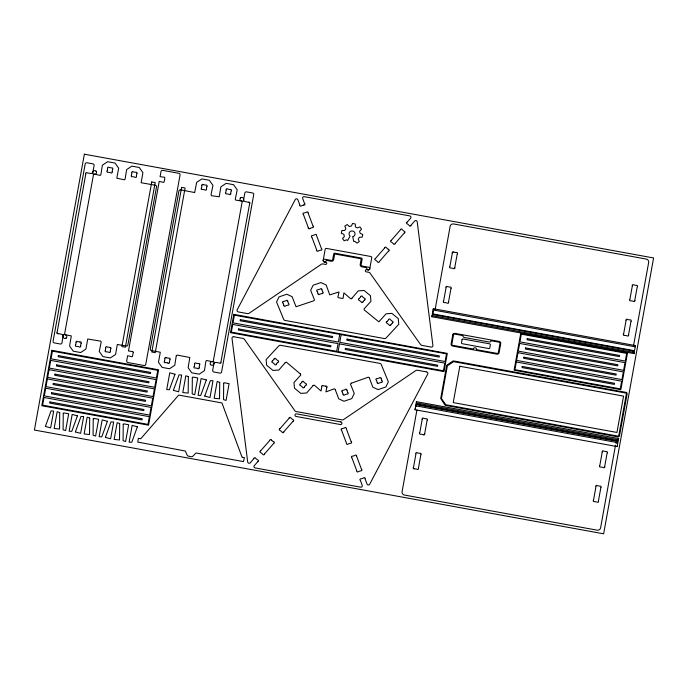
<?xml version="1.0" encoding="UTF-8"?>
<svg xmlns="http://www.w3.org/2000/svg" width="688" height="688" viewBox="0 0 688 688"><rect width="100%" height="100%" fill="white"/><g stroke="black" fill="none" stroke-linecap="round" stroke-linejoin="round"><path stroke-width="1.03" d="M369.525 377.944L368.415 377.136L351.602 383.121M411.011 225.26L414.701 221.02A1.428 1.376 11.3 0 1 417.203 221.768L432.907 345.488A1.505 1.462 11.3 0 1 431.152 347.079L422.011 345.41A2.382 2.305 11.3 0 1 420.463 344.439L370.032 273.084A1.901 1.84 11.3 0 0 368.802 272.31L366.257 271.837A1.144 1.109 11.3 0 1 365.328 270.547A1.144 1.109 11.3 0 1 366.644 269.662L368.673 269.988L369.654 269.257L371.744 257.828A1.187 1.152 11.3 0 0 370.78 256.486L326.542 248.42A1.187 1.152 11.3 0 0 325.166 249.34L323.119 260.778L323.79 261.81L325.794 262.214A1.144 1.109 11.3 0 1 326.723 263.513A1.144 1.109 11.3 0 1 325.398 264.39L322.844 263.925A1.901 1.84 11.3 0 0 321.416 264.226L249.194 313.212A2.382 2.305 11.3 0 1 247.405 313.582L238.254 311.913A1.505 1.462 11.3 0 1 237.179 309.798L295.264 199.537A1.428 1.376 11.3 0 1 297.87 199.718L299.839 204.99M323.136 260.563L324.1 261.904M335.417 389.666L334.445 388.746L325.957 391.885L326.723 387.671M633.149 352.273L633.45 350.51L432.795 313.926L432.477 315.689L633.149 352.273L633.399 351.026L432.726 314.442L432.477 315.689M57.147 332.158L85.819 173.875M75.706 344.877L76.119 342.59M107.242 170.77L107.655 168.491M80.608 345.772L81.021 343.484M112.144 171.665L112.557 169.386M131.503 175.199L131.915 172.912M136.405 176.094L136.817 173.806M105.359 350.287L105.78 347.999M110.269 351.181L110.682 348.893M164.552 361.071L164.965 358.792M169.454 361.965L169.867 359.686M201.532 187.97L201.945 185.683M206.434 188.865L206.847 186.577M194.24 366.489L194.652 364.21M225.793 192.391L226.206 190.112M199.142 367.383L199.554 365.104M230.695 193.285L231.108 190.997M220.934 362.017L249.606 203.734M321.812 386.776L321.055 390.999L314.227 385.091L312.945 385.564M415.045 409.73L416.515 401.706L618.624 438.548L617.145 446.572L415.045 409.73L415.294 408.491M431.883 316.747L433.363 308.723L635.471 345.565L633.992 353.589L431.883 316.747L432.133 315.5M416.137 405.903L416.455 404.148L617.127 440.733L616.792 442.479L416.137 405.903L416.386 404.664M416.068 406.402L416.55 403.744M432.726 314.442L433.517 310.073M435.074 309.789L450.15 226.257A3.01 2.915 11.3 0 1 453.633 223.961L646.221 259.066A3.01 2.915 11.3 0 1 648.672 262.446L633.485 345.961M413.522 467.272L415.939 453.917M419.783 432.718L422.2 419.362M443.631 301.052L446.048 287.704M449.883 266.497L452.308 253.15M418.424 468.167L420.841 454.811M424.685 433.612L427.102 420.256M448.533 301.946L450.95 288.599M454.794 267.391L457.21 254.044M593.538 500.09L595.954 486.734M599.798 465.535L602.215 452.179M623.646 333.869L626.063 320.522M629.898 299.314L632.324 285.967M598.44 500.984L600.856 487.629M604.7 466.43L607.117 453.074M628.548 334.764L630.965 321.416M634.809 300.209L637.226 286.862M615.502 445.256L600.59 527.868A3.01 2.915 11.3 0 1 597.115 530.173L404.527 495.059A3.01 2.915 11.3 0 1 402.076 491.679L416.902 410.134M615.88 443.167L616.25 441.077L417.848 404.905M616.749 442.952L617.222 440.329M616.723 442.96L617.059 441.249L616.792 442.479M433.363 308.723L433.113 309.961L635.222 346.804L635.471 345.565M416.515 401.706L416.266 402.944L618.374 439.795L618.624 438.548M633.992 353.589L634.241 352.351M617.145 446.572L617.394 445.334M285.107 362.628L286.397 362.146L300.088 373.739M369.714 269.06L368.338 269.971M242.795 457.408L244.421 457.632L243.432 461.596L196.028 452.988L192.812 456.247A1.428 1.376 11.3 0 1 191.479 456.712L188.288 456.127A1.428 1.376 11.3 0 1 187.196 455.224L185.339 451.036L137.729 442.057L138.408 438.308L140.756 438.755L178.691 395.067L221.949 402.953L242.038 457.167L242.924 457.271M272.594 360.856L274.056 359.179M276.413 364.004L277.875 362.327M375.536 258.404L384.644 247.964M391.326 240.301L400.433 229.861M407.193 222.104L410.641 218.156A1.428 1.376 11.3 0 0 409.799 215.903L304.259 196.665A1.428 1.376 11.3 0 0 302.677 198.479L304.517 203.39M285.099 362.834L278.829 370.024L272.998 370.454L266.652 365.225L266.136 359.557L278.846 345.866A1.901 1.84 11.3 0 1 280.592 345.299L379.828 363.384A1.901 1.84 11.3 0 1 381.255 364.528L388.359 381.831L385.882 386.957L378.108 389.614L372.801 387.146L369.456 378.211M379.355 261.552L388.462 251.111M395.144 243.449L404.252 233.008M359.196 298.54L360.65 296.863M363.006 301.688L364.468 300.011M300.475 383.827L301.937 382.15M304.294 386.974L305.756 385.297M312.937 385.77L306.667 392.96L300.837 393.398L294.49 388.161L293.974 382.494L300.811 375.003L300.372 373.765M253.898 458.578L250.2 462.818A1.428 1.376 11.3 0 1 247.706 462.069L232.002 338.35A1.505 1.462 11.3 0 1 233.757 336.759M260.666 450.829L269.773 440.397M279.999 428.667L289.106 418.235M257.716 461.725L254.268 465.681A1.428 1.376 11.3 0 0 255.11 467.935L360.667 487.173A1.428 1.376 11.3 0 0 362.241 485.367L360.409 480.448M264.484 453.977L273.592 443.545M283.817 431.815L292.916 421.383M387.069 321.52L388.531 319.843M390.887 324.667L392.349 322.99M240.516 197.877L240.963 197.576M66.246 338.014L65.79 338.307M353.176 236.543L352.729 236.741L353.778 241.591L354.888 241.333L356.917 243.131L359.282 241.608L358.242 239.2L359.394 237.248L362.163 237.154L362.757 234.427L360.177 233.387L359.583 231.297L361.535 229.224L359.944 226.902L357.313 227.96L355.447 226.894L355.3 224.013L352.548 223.437L351.422 226.017L349.349 226.524L347.156 224.563L344.783 226.077L345.883 228.605L344.74 230.446L341.859 230.549L341.308 233.258L343.828 234.281L344.396 236.483L342.529 238.469L344.12 240.791L346.554 239.82L347.603 240.49L350.123 236.079A3.001 2.907 11.3 0 1 350.08 231.632A3.001 2.907 11.3 0 1 354.595 232.355A3.001 2.907 11.3 0 1 353.185 236.56M303.743 204.99L301.499 205.755A0.912 0.877 11.3 0 1 299.805 205.179M309.97 228.39L312.214 227.616A0.912 0.877 11.3 0 0 313.135 226.146M351.396 383.061L350.476 384.059L354.26 393.484L351.783 398.601L344.009 401.267L338.702 398.799L335.357 389.864M203.442 184.685L205.798 185.115A0.912 0.877 11.3 0 1 206.968 186.431M202.582 189.432L204.938 189.862A0.912 0.877 11.3 0 0 206.495 189.045M453.805 252.152L456.161 252.582M624.695 335.34L627.052 335.77A0.912 0.877 11.3 0 0 628.608 334.944M234.023 336.802L242.907 338.427A2.382 2.305 11.3 0 1 244.446 339.399L294.877 410.753A1.901 1.84 11.3 0 0 296.107 411.527L342.065 419.912A1.901 1.84 11.3 0 0 343.493 419.611L415.724 370.626A2.382 2.305 11.3 0 1 417.513 370.256L426.388 371.873M617.85 436.828L445.755 405.438A1.428 1.376 11.3 0 1 444.835 404.862L440.724 398.429L446.641 365.767A1.428 1.376 11.3 0 1 447.226 364.881L452.747 361.191A1.428 1.376 11.3 0 1 453.805 360.976L625.934 392.358A1.428 1.376 11.3 0 1 627.095 393.975L619.51 435.728A1.445 1.402 11.3 0 1 617.85 436.828M325.665 386.209L323.308 385.779A0.912 0.877 11.3 0 0 321.752 386.596M79.971 342.022L77.615 341.592A0.912 0.877 11.3 0 0 76.05 342.418M166.462 357.794L168.818 358.216A0.912 0.877 11.3 0 1 169.988 359.54M198.505 363.634L196.149 363.212A0.912 0.877 11.3 0 0 194.592 364.029M165.602 362.542L167.958 362.972M197.645 368.39L195.289 367.96A0.912 0.877 11.3 0 1 194.119 366.635M423.189 434.61L420.832 434.18A0.912 0.877 11.3 0 1 419.654 432.864M414.572 468.734L416.928 469.164A0.912 0.877 11.3 0 0 418.485 468.347M248.557 202.263L245.384 201.679A2.15 2.081 11.3 0 1 243.629 199.262L243.629 198.995A1.858 1.797 11.3 0 0 240.731 197.723A1.858 1.797 11.3 0 0 240.877 200.784L241.118 200.905A1.187 1.152 11.3 0 1 242.081 202.246L213.375 360.753A1.187 1.152 11.3 0 1 211.999 361.673L211.723 361.69A1.858 1.797 11.3 0 0 210.519 364.52L210.691 364.726M58.196 333.62L61.37 334.205A2.15 2.081 11.3 0 1 63.124 336.63L63.133 336.896A1.858 1.797 11.3 0 0 66.031 338.169A1.858 1.797 11.3 0 0 65.885 335.108L65.635 334.987A1.187 1.152 11.3 0 1 64.672 333.646L93.387 175.139A1.187 1.152 11.3 0 1 94.755 174.219L95.03 174.202A1.858 1.797 11.3 0 0 96.243 171.381L96.071 171.166M388.299 249.348L386.467 247.835A0.912 0.877 11.3 0 0 384.678 247.783M271.597 440.26L273.428 441.773M96.389 171.604L96.243 171.372A1.858 1.797 11.3 0 0 93.095 171.561L92.975 171.794A2.15 2.081 11.3 0 1 90.489 173.445L87.316 172.869A0.912 0.877 11.3 0 0 85.759 173.694M210.365 364.287L210.511 364.52A1.858 1.797 11.3 0 0 213.667 364.339L213.787 364.098A2.15 2.081 11.3 0 1 216.264 362.447L219.438 363.023A0.912 0.877 11.3 0 0 221.003 362.198M381.1 378.692L381.883 380.774M376.431 380.292L377.205 382.373M308.129 213.039L312.988 226.017M316.557 235.554L321.416 248.54M303.451 214.639L308.31 227.616M311.879 237.154L316.747 250.14M321.898 289.803L322.672 291.884M317.22 291.402L318.002 293.484M346.95 390.363L347.724 392.444M342.271 391.962L343.054 394.043M346.279 428.658L351.138 441.636M356.599 456.221L361.458 469.207M365.079 478.848L367.048 484.103A1.428 1.376 11.3 0 0 369.654 484.283L427.738 374.031A1.505 1.462 11.3 0 0 426.655 371.924M341.601 430.258L346.46 443.235M351.921 457.83L356.78 470.807M287.739 301.464L288.521 303.554M283.06 303.064L283.843 305.154M323.222 260.116A1.187 1.152 11.3 0 1 324.59 259.195L331.341 260.425A1.187 1.152 11.3 0 0 332.708 259.505L333.723 253.949A0.946 0.92 11.3 0 1 334.815 253.218L361.355 258.06A0.946 0.92 11.3 0 1 362.129 259.127L361.123 264.682A1.187 1.152 11.3 0 0 362.086 266.032L368.828 267.262A1.187 1.152 11.3 0 1 369.791 268.604M410.977 225.44A0.912 0.877 11.3 0 1 409.171 225.389L407.356 223.875A0.912 0.877 11.3 0 1 407.012 222.172M304.664 203.519A0.912 0.877 11.3 0 1 303.735 204.998M325.656 386.192A0.912 0.877 11.3 0 1 326.843 387.525M365.113 478.659A0.912 0.877 11.3 0 0 363.41 478.074L361.174 478.848A0.912 0.877 11.3 0 0 360.254 480.327M257.897 461.665A0.912 0.877 11.3 0 0 257.553 459.945L255.721 458.449A0.912 0.877 11.3 0 0 253.932 458.389M282.914 302.944A0.912 0.877 11.3 0 1 283.843 301.456L286.079 300.699A0.912 0.877 11.3 0 1 287.773 301.284M288.668 303.675A0.912 0.877 11.3 0 1 287.739 305.162L285.503 305.919A0.912 0.877 11.3 0 1 283.809 305.334M317.073 291.273A0.912 0.877 11.3 0 1 317.994 289.786L320.238 289.029A0.912 0.877 11.3 0 1 321.924 289.614M322.827 292.013A0.912 0.877 11.3 0 1 321.898 293.501L319.653 294.249A0.912 0.877 11.3 0 1 317.968 293.673M362.972 301.877A0.912 0.877 11.3 0 1 361.174 301.826L359.351 300.312A0.912 0.877 11.3 0 1 359.007 298.609M360.693 296.683A0.912 0.877 11.3 0 1 362.49 296.734L364.305 298.248A0.912 0.877 11.3 0 1 364.649 299.951M390.853 324.848A0.912 0.877 11.3 0 1 389.055 324.805L387.232 323.291A0.912 0.877 11.3 0 1 386.888 321.58M388.574 319.653A0.912 0.877 11.3 0 1 390.371 319.705L392.186 321.219A0.912 0.877 11.3 0 1 392.53 322.921M274.091 358.99A0.912 0.877 11.3 0 1 275.897 359.041L277.711 360.555A0.912 0.877 11.3 0 1 278.055 362.258M276.378 364.184A0.912 0.877 11.3 0 1 274.572 364.133L272.758 362.619A0.912 0.877 11.3 0 1 272.414 360.916M301.972 381.969A0.912 0.877 11.3 0 1 303.778 382.021L305.592 383.534A0.912 0.877 11.3 0 1 305.936 385.237M304.259 387.163A0.912 0.877 11.3 0 1 302.453 387.112L300.639 385.598A0.912 0.877 11.3 0 1 300.295 383.895M347.879 392.573A0.912 0.877 11.3 0 1 346.95 394.052L344.705 394.809A0.912 0.877 11.3 0 1 343.02 394.233M342.125 391.833A0.912 0.877 11.3 0 1 343.045 390.345L345.29 389.589A0.912 0.877 11.3 0 1 346.976 390.173M382.029 380.903A0.912 0.877 11.3 0 1 381.1 382.39L378.864 383.147A0.912 0.877 11.3 0 1 377.179 382.562M376.276 380.163A0.912 0.877 11.3 0 1 377.205 378.675L379.449 377.927A0.912 0.877 11.3 0 1 381.135 378.503M595.885 486.554A0.912 0.877 11.3 0 1 597.468 485.728L599.807 486.167A0.912 0.877 11.3 0 1 600.977 487.482M598.5 501.165A0.912 0.877 11.3 0 1 596.926 501.991L594.587 501.552A0.912 0.877 11.3 0 1 593.409 500.236M602.146 451.999A0.912 0.877 11.3 0 1 603.72 451.173L606.068 451.612A0.912 0.877 11.3 0 1 607.237 452.928M604.761 466.61A0.912 0.877 11.3 0 1 603.187 467.436L600.848 466.997A0.912 0.877 11.3 0 1 599.669 465.681M415.87 453.736A0.912 0.877 11.3 0 1 417.453 452.91L419.792 453.349A0.912 0.877 11.3 0 1 420.961 454.665M414.58 468.752A0.912 0.877 11.3 0 1 413.393 467.419M422.131 419.181A0.912 0.877 11.3 0 1 423.705 418.356L426.053 418.794A0.912 0.877 11.3 0 1 427.222 420.11M424.745 433.793A0.912 0.877 11.3 0 1 423.172 434.618M445.979 287.524A0.912 0.877 11.3 0 1 447.553 286.69L449.9 287.128A0.912 0.877 11.3 0 1 451.07 288.453M448.593 302.127A0.912 0.877 11.3 0 1 447.019 302.961L444.68 302.522A0.912 0.877 11.3 0 1 443.502 301.198M452.24 252.969A0.912 0.877 11.3 0 1 453.813 252.143M456.153 252.565A0.912 0.877 11.3 0 1 457.331 253.898M454.854 267.572A0.912 0.877 11.3 0 1 453.28 268.406L450.941 267.967A0.912 0.877 11.3 0 1 449.763 266.643M625.994 320.341A0.912 0.877 11.3 0 1 627.568 319.507L629.916 319.946A0.912 0.877 11.3 0 1 631.085 321.27M624.704 335.348A0.912 0.877 11.3 0 1 623.517 334.015M632.255 285.787A0.912 0.877 11.3 0 1 633.829 284.961L636.176 285.4A0.912 0.877 11.3 0 1 637.346 286.715M634.869 300.389A0.912 0.877 11.3 0 1 633.295 301.224L630.956 300.785A0.912 0.877 11.3 0 1 629.778 299.461M289.141 418.046A0.912 0.877 11.3 0 1 290.938 418.098L292.761 419.611A0.912 0.877 11.3 0 1 293.105 421.314M283.783 432.004A0.912 0.877 11.3 0 1 281.977 431.952L280.162 430.439A0.912 0.877 11.3 0 1 279.818 428.736M269.808 440.208A0.912 0.877 11.3 0 1 271.605 440.26M273.428 441.756A0.912 0.877 11.3 0 1 273.772 443.476M264.45 454.166A0.912 0.877 11.3 0 1 262.653 454.114L260.829 452.601A0.912 0.877 11.3 0 1 260.485 450.898M361.613 469.336A0.912 0.877 11.3 0 1 360.684 470.816L358.439 471.572A0.912 0.877 11.3 0 1 356.754 470.996M351.774 457.701A0.912 0.877 11.3 0 1 352.703 456.213L354.939 455.456A0.912 0.877 11.3 0 1 356.633 456.041M351.284 441.765A0.912 0.877 11.3 0 1 350.364 443.253L348.119 444.009A0.912 0.877 11.3 0 1 346.434 443.425M341.454 430.129A0.912 0.877 11.3 0 1 342.375 428.641L344.619 427.884A0.912 0.877 11.3 0 1 346.313 428.469M311.733 237.033A0.912 0.877 11.3 0 1 312.653 235.545L314.898 234.789A0.912 0.877 11.3 0 1 316.592 235.365M321.563 248.66A0.912 0.877 11.3 0 1 320.642 250.148L318.398 250.905A0.912 0.877 11.3 0 1 316.712 250.329M379.32 261.741A0.912 0.877 11.3 0 1 377.523 261.689L375.7 260.176A0.912 0.877 11.3 0 1 375.356 258.464M388.299 249.331A0.912 0.877 11.3 0 1 388.643 251.051M395.11 243.638A0.912 0.877 11.3 0 1 393.312 243.586L391.489 242.073A0.912 0.877 11.3 0 1 391.145 240.361M400.468 229.68A0.912 0.877 11.3 0 1 402.265 229.723L404.088 231.245A0.912 0.877 11.3 0 1 404.432 232.948M303.296 214.51A0.912 0.877 11.3 0 1 304.225 213.022L306.47 212.265A0.912 0.877 11.3 0 1 308.155 212.85M309.978 228.39A0.912 0.877 11.3 0 1 308.276 227.805M169.515 362.146A0.912 0.877 11.3 0 1 167.941 362.98M165.61 362.55A0.912 0.877 11.3 0 1 164.423 361.217M164.896 358.611A0.912 0.877 11.3 0 1 166.47 357.777M198.497 363.625A0.912 0.877 11.3 0 1 199.683 364.958M199.21 367.564A0.912 0.877 11.3 0 1 197.637 368.398M105.711 347.818A0.912 0.877 11.3 0 1 107.285 346.993L109.633 347.431A0.912 0.877 11.3 0 1 110.802 348.747M110.329 351.362A0.912 0.877 11.3 0 1 108.756 352.187L106.416 351.749A0.912 0.877 11.3 0 1 105.238 350.433M79.963 342.013A0.912 0.877 11.3 0 1 81.141 343.338M80.668 345.952A0.912 0.877 11.3 0 1 79.094 346.778L76.755 346.339A0.912 0.877 11.3 0 1 75.577 345.023M226.146 189.931A0.912 0.877 11.3 0 1 227.719 189.097L230.059 189.535A0.912 0.877 11.3 0 1 231.237 190.851M230.764 193.466A0.912 0.877 11.3 0 1 229.19 194.291L226.842 193.853A0.912 0.877 11.3 0 1 225.673 192.537M201.876 185.502A0.912 0.877 11.3 0 1 203.45 184.676M202.59 189.449A0.912 0.877 11.3 0 1 201.403 188.116M131.855 172.731A0.912 0.877 11.3 0 1 133.429 171.905L135.768 172.344A0.912 0.877 11.3 0 1 136.938 173.66M136.465 176.274A0.912 0.877 11.3 0 1 134.891 177.1L132.552 176.661A0.912 0.877 11.3 0 1 131.382 175.345M107.586 168.311A0.912 0.877 11.3 0 1 109.16 167.485L111.508 167.924A0.912 0.877 11.3 0 1 112.677 169.239M112.204 171.845A0.912 0.877 11.3 0 1 110.63 172.679L108.291 172.241A0.912 0.877 11.3 0 1 107.113 170.916M367.874 269.885A1.152 1.118 11.3 0 1 367.272 269.576L366.996 269.18A1.273 1.238 11.3 0 1 366.919 268.501L366.472 267.675L361.94 266.841A2.133 2.064 11.3 0 1 360.202 264.424L361.114 259.342L360.521 258.662L335.254 254.07L334.592 254.508L333.663 259.582A2.133 2.064 11.3 0 1 331.195 261.234L326.645 260.417L325.949 261.027A1.273 1.238 11.3 0 1 325.639 261.638L325.243 261.922A1.152 1.118 11.3 0 1 324.564 261.99M248.549 202.255A0.912 0.877 11.3 0 1 249.735 203.588M58.205 333.637A0.912 0.877 11.3 0 1 57.027 332.304M59.71 412.594L59.546 429.02L54.137 428.486L57.173 411.708L59.71 412.594M63.244 413.411L63.107 429.776L65.627 430.585L68.671 413.806L63.795 412.92L63.244 413.411M89.698 418.063L89.526 434.515L84.125 433.956L87.17 417.177L89.698 418.063M93.233 418.872L93.095 435.246L95.623 436.046L98.659 419.276L93.783 418.39L93.233 418.872M119.686 423.533L119.523 439.976L114.122 439.426L117.158 422.647L119.686 423.533M123.229 424.341L123.092 440.716L125.612 441.515L128.656 424.737L123.78 423.851L123.229 424.315M188.366 376.646L188.194 393.097L182.793 392.538L185.837 375.76L188.366 376.646M192.33 377.54L192.193 393.906L194.713 394.714L197.757 377.936L192.881 377.05L192.33 377.506M219.713 382.365L219.541 398.808L214.14 398.249L217.184 381.479L219.713 382.365M223.669 383.25L223.54 399.625L226.06 400.425L229.095 383.646L224.254 382.769L223.677 383.199M63.141 335.194L61.989 342.83A1.505 1.462 11.3 0 1 60.243 344L54.318 342.916A1.505 1.462 11.3 0 1 53.096 341.214L85.2 163.942A1.505 1.462 11.3 0 1 86.946 162.772L92.88 163.856A1.505 1.462 11.3 0 1 94.101 165.567L92.562 173.746L100.164 175.397L100.878 174.761L102.366 165.215L107.595 161.714L115.008 163.073L118.671 168.19L116.805 178.166L124.33 179.826L125.121 179.181L126.609 169.635L131.838 166.135L139.251 167.494L142.915 172.611L141.152 182.724L155.368 185.261A1.428 1.376 11.3 0 1 156.52 186.869L127.891 344.92A1.428 1.376 11.3 0 1 126.248 346.021L117.321 344.456L115.567 354.458L110.338 357.949L102.925 356.599L99.253 351.482L101.213 342.022L100.766 341.171L87.729 339.003L85.914 349.048L80.685 352.548L73.272 351.198L69.6 346.081L71.311 335.899L63.941 334.445L63.141 335.159M133.24 352.316L132.543 356.169A0.955 0.929 11.3 0 1 132.397 356.401A0.929 0.903 11.3 0 1 131.081 356.496L127.624 355.73L126.695 360.899A1.514 1.462 11.3 0 0 127.934 362.559L144.016 365.491A1.505 1.462 11.3 0 0 145.753 364.373L180.058 175.01A1.505 1.462 11.3 0 0 178.837 173.307L162.746 170.375A1.505 1.462 11.3 0 0 161.001 171.536L160.072 176.661L163.581 177.169A0.937 0.912 11.3 0 1 164.836 177.994L164.14 181.838A0.955 0.929 11.3 0 1 163.993 182.071A0.929 0.903 11.3 0 1 162.678 182.165L159.22 181.408L128.493 350.983L131.993 351.491A0.937 0.912 11.3 0 1 133.24 352.316M441.421 398.619L445.876 404.759L618.108 436.158L618.796 435.599L626.398 393.717L625.882 393.054L453.547 361.647L447.363 365.827L441.421 398.619M351.989 298.145L351.491 298.85L350.682 298.747L343.897 292.856L343.235 297.233A0.937 0.912 11.3 0 1 342.4 298.437L338.427 297.715A0.955 0.929 11.3 0 1 338.186 297.569A0.929 0.903 11.3 0 1 338.075 296.296L338.995 291.953L329.741 294.885L326.215 285.038L320.909 282.57L313.135 285.228L310.658 290.353L314.433 299.779L313.977 300.733L296.055 306.745L292.116 296.683L286.81 294.223L279.036 296.881L276.559 301.998L283.654 319.301A1.901 1.84 11.3 0 0 285.09 320.453L384.325 338.548A1.901 1.84 11.3 0 0 386.071 337.98L398.782 324.28L398.266 318.621L391.911 313.384L386.08 313.814L378.864 321.838L364.201 309.884L364.107 308.835L370.944 301.344L370.428 295.677L364.081 290.448L358.25 290.878L351.989 298.119M176.257 355.782L174.778 365.251L169.549 368.751L162.136 367.401L158.472 362.284L160.295 352.23L151.437 350.613A1.428 1.376 11.3 0 1 150.276 349.005L178.923 190.954A1.428 1.376 11.3 0 1 180.566 189.854L194.687 192.537L196.656 182.406L201.885 178.914L209.298 180.265L212.962 185.382L211.018 194.773L211.526 195.719L219.205 196.777L220.9 186.826L226.128 183.335L233.542 184.685L237.214 189.802L235.253 199.262L235.631 200.079L243.328 201.3L244.825 193.044A1.505 1.462 11.3 0 1 246.562 191.883L252.496 192.967A1.505 1.462 11.3 0 1 253.717 194.67L221.596 371.941A1.505 1.462 11.3 0 1 219.85 373.102L213.916 372.019A1.505 1.462 11.3 0 1 212.695 370.316L214.192 362.06L206.555 360.486L205.918 361.123L204.431 370.66L199.202 374.16L191.789 372.81L188.125 367.684L189.836 357.511L177.212 355.077L176.257 355.782M45.391 426.44L50.637 427.85L53.673 411.071L51.032 410.934L45.391 426.405M75.379 431.901L80.625 433.32L83.669 416.541L81.003 416.438L75.379 431.901M77.417 415.827L71.776 431.359L69.135 431.221L72.171 414.443L77.417 415.827M105.367 437.37L110.622 438.781L113.658 422.011L110.992 421.907L105.367 437.37M107.414 421.297L101.772 436.828L99.124 436.691L102.168 419.912L107.414 421.297M137.402 426.766L131.778 442.255L129.12 442.16L132.156 425.382L137.402 426.792M173.393 390.371L178.639 391.782L181.675 375.003L179.035 374.865L173.393 390.337M175.01 374.212L169.368 389.743L166.72 389.606L169.764 372.827L175.01 374.212M204.74 396.082L209.986 397.492L213.022 380.713L210.356 380.619L204.74 396.056M206.357 379.931L200.707 395.462L198.067 395.325L201.102 378.546L206.357 379.931M84.366 154.189L34.4 430.034L603.634 533.811L653.6 257.966L84.366 154.189M51.832 350.321L41.805 405.722L148.565 425.184L158.593 369.791L51.832 350.321M44.015 397.483L42.622 405.172L147.98 424.376L149.373 416.687L44.015 397.483M45.692 388.213L44.307 395.901L149.666 415.105L151.059 407.416L45.692 388.213M47.377 378.942L45.984 386.63L151.343 405.834L152.736 398.146L47.377 378.942M49.054 369.671L47.661 377.359L153.02 396.563L154.413 388.875L49.054 369.671M50.731 360.4L49.338 368.089L154.697 387.292L156.09 379.613L50.731 360.4M52.408 351.129L51.024 358.818L156.382 378.022L157.776 370.342L52.408 351.129M49.949 401.947L49.742 403.082L142.063 419.912L142.261 418.777L49.949 401.947M51.626 392.676L51.419 393.811L143.74 410.641L143.947 409.506L51.626 392.676M53.303 383.405L53.096 384.54L145.417 401.371L145.624 400.235L53.303 383.405M54.98 374.134L54.782 375.27L147.094 392.1L147.301 390.965L54.98 374.134M56.665 364.872L56.459 365.999L148.78 382.829L148.978 381.702L56.665 364.872M58.342 355.601L58.136 356.728L150.457 373.558L150.663 372.432L58.342 355.601M151.738 181.942L121.914 346.589L125.379 347.216L155.196 182.578L151.738 181.942M181.615 187.394L151.79 352.032L155.256 352.66L185.081 188.022L181.615 187.394M233.817 314.356L230.497 332.674L444.018 371.597L447.312 353.4L233.817 314.356M232.716 324.435L231.323 332.123L336.681 351.327L338.075 343.639L232.716 324.435M234.393 315.164L233 322.853L338.358 342.056L339.752 334.377L234.393 315.164M238.641 328.907L238.435 330.034L330.756 346.864L330.962 345.737L238.641 328.907M240.318 319.636L240.112 320.763L332.433 337.593L332.639 336.466L240.318 319.636M339.476 343.897L338.083 351.585L443.442 370.798L444.835 363.109L339.476 343.897M341.153 334.626L339.76 342.314L445.119 361.527L446.512 353.847L341.153 334.626M345.402 348.369L345.195 349.495L437.508 366.334L437.714 365.199L345.402 348.369M347.079 339.098L346.872 340.225L439.193 357.063L439.4 355.928L347.079 339.098M452.756 334.85L451.113 343.931A1.901 1.84 11.3 0 0 452.652 346.073L496.899 354.139A1.901 1.84 11.3 0 0 499.092 352.677L500.735 343.596A1.901 1.84 11.3 0 0 499.196 341.446L454.957 333.379A1.901 1.84 11.3 0 0 452.756 334.85M453.521 334.987L451.87 344.069A1.127 1.092 11.3 0 0 452.79 345.342L473.215 349.065A1.72 1.668 11.3 0 1 475.193 347.793A1.72 1.668 11.3 0 1 476.603 349.685L497.028 353.408A1.127 1.092 11.3 0 0 498.336 352.531L499.978 343.458A1.127 1.092 11.3 0 0 499.058 342.177L491.06 340.723A1.72 1.668 11.3 0 1 489.082 341.996L464.331 337.481A1.72 1.668 11.3 0 1 462.929 335.589L454.82 334.119A1.127 1.092 11.3 0 0 453.521 334.987M462.052 339.691L461.502 342.71A0.886 0.86 11.3 0 0 462.224 343.716L488.764 348.549A0.886 0.86 11.3 0 0 489.796 347.861L490.338 344.843A0.886 0.86 11.3 0 0 489.615 343.837L463.076 339.003A0.886 0.86 11.3 0 0 462.052 339.691M459.816 366.274L453.237 402.6L616.955 432.46L623.56 396.133L459.816 366.274M520.764 333.362L514.091 370.221L620.851 389.683L627.525 352.832L520.764 333.362M516.301 361.983L514.908 369.671L620.275 388.875L621.66 381.186L516.301 361.983M517.987 352.712L516.593 360.4L621.952 379.604L623.345 371.916L517.987 352.712M519.664 343.441L518.27 351.129L623.629 370.333L625.022 362.653L519.664 343.441M521.341 334.17L519.947 341.859L625.306 361.071L626.699 353.383L521.341 334.17M522.235 366.446L522.029 367.581L614.35 384.411L614.556 383.276L522.235 366.446M523.912 357.175L523.706 358.31L616.027 375.141L616.233 374.005L523.912 357.175M525.589 347.913L525.383 349.04L617.704 365.87L617.91 364.743L525.589 347.913M527.266 338.642L527.068 339.769L619.381 356.599L619.587 355.472L527.266 338.642M340.818 421.933L296.571 413.866A1.367 1.324 11.3 0 0 294.997 414.916A1.367 1.324 11.3 0 0 296.107 416.464L340.345 424.53A1.367 1.324 11.3 0 0 341.919 423.473A1.367 1.324 11.3 0 0 340.818 421.933"/></g></svg>
